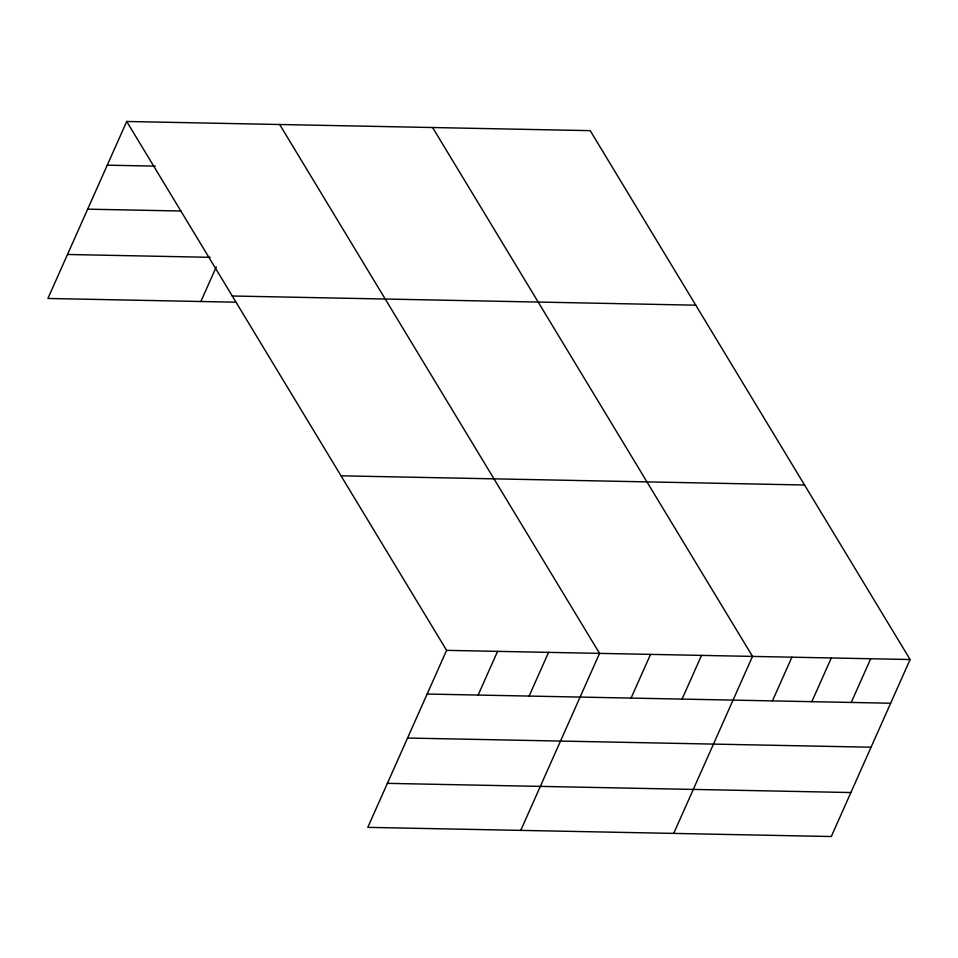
<?xml version="1.0" encoding="UTF-8"?>
<svg xmlns="http://www.w3.org/2000/svg" width="958" height="958" viewBox="0 0 958 958"><rect width="100%" height="100%" fill="white"/><g stroke="black" fill="none" stroke-linecap="round" stroke-linejoin="round"><path stroke-width="1.44" d="M126.707 121.474L446.596 650.35L367.788 827.353L831.293 836.526L910.1 659.523L590.212 130.647L126.707 121.474L47.9 298.477L235.812 302.201M200.857 301.507L216.28 266.851M478.126 695.065L497.585 651.356M529.115 696.071L548.575 652.362M520.745 830.382L599.552 653.38L279.664 124.504M631.082 698.095L650.542 654.386M682.06 699.1L701.519 655.392M673.702 833.412L752.509 656.398L432.621 127.522M772.447 700.885L791.907 657.188M811.845 701.663L831.305 657.966M851.243 702.454L870.702 658.745M107.248 165.171L155.316 166.129M87.669 209.167L180.894 211.011M67.491 254.481L210.245 257.319M232.267 295.998L695.771 305.183M341.036 475.815L804.54 484.999M446.596 650.35L910.1 659.523M427.136 694.047L890.641 703.232M407.557 738.043L871.062 747.216M387.379 783.357L850.872 792.541"/></g></svg>
